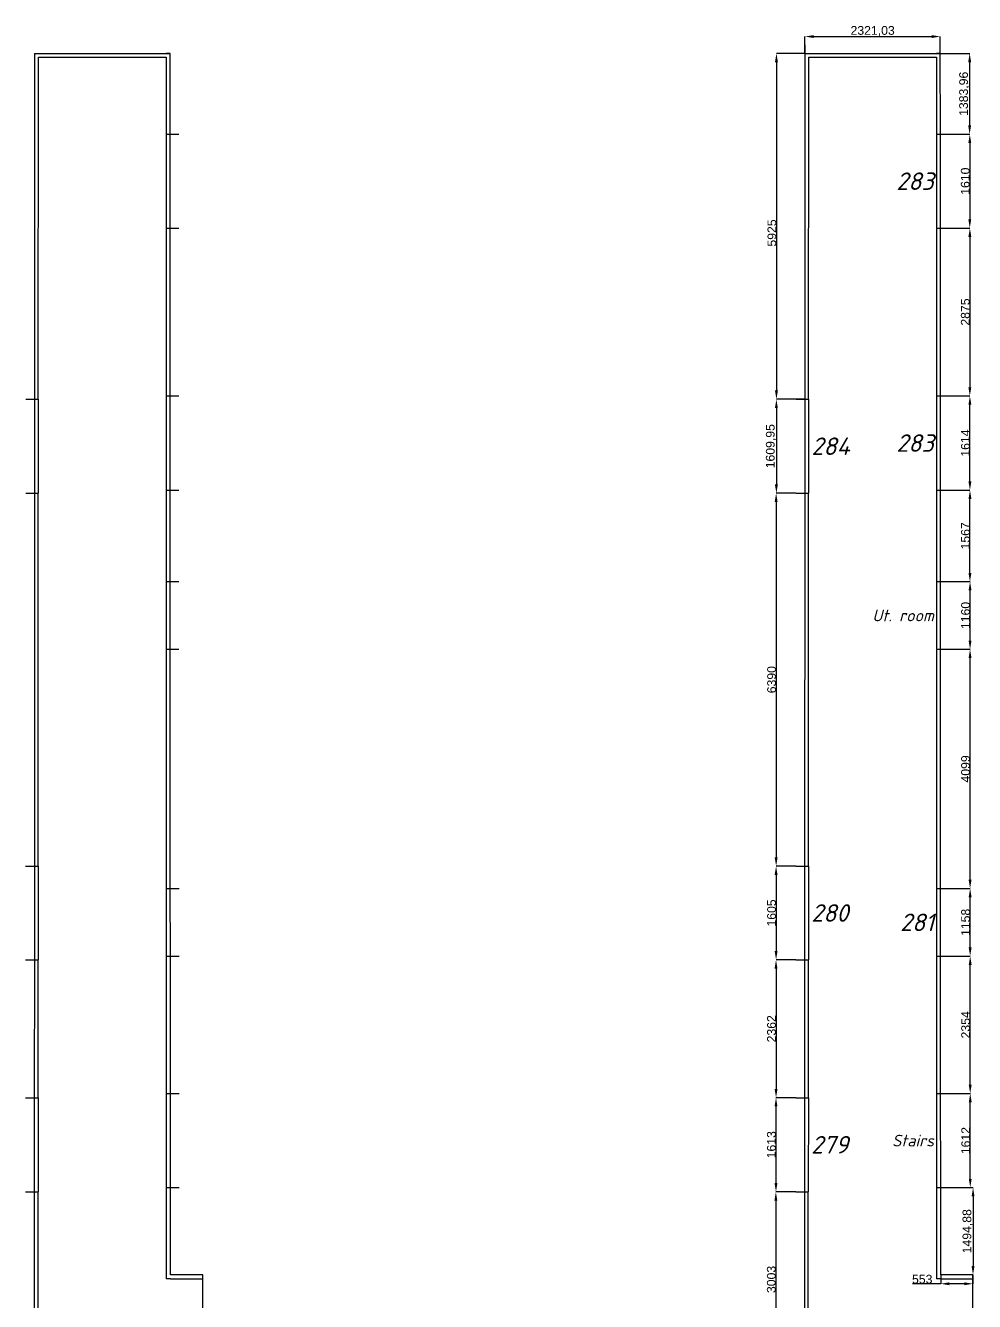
# Model space of a CAD drawing. Header units: millimetres. Extents: x 0 to 135706, y 0 to 79429.
# Drawn here: x 1890 to 18157, y 57567 to 79429 of the extents above; entities that cross this region are included whole.
import ezdxf
from ezdxf.enums import TextEntityAlignment as Align

# ---------------------------------------------------------------- set-up
doc = ezdxf.new("R2010")
doc.units = ezdxf.units.MM
doc.linetypes.add('ACAD_ISO02W100', pattern=[15, 12, -3])
doc.styles.add('GOST', font='ISOCPEUI.TTF')
doc.styles.get("Standard").update_dxf_attribs({"font": 'Arial.ttf'})
doc.dimstyles.new('Copy of ISO-25', dxfattribs={"dimtxt": 150, "dimasz": 150, "dimexe": 1.25, "dimexo": 0.625, "dimtad": 1, "dimtoh": 1, "dimtxsty": 'Standard', "dimcen": 2.5, "dimadec": 0, "dimazin": 0, "dimtfac": 1, "dimtmove": 0, "dimatfit": 3, "dimfxl": 1, "dimarcsym": 0})

# ---------------------------------------------------------------- blocks, each defined once
blk = doc.blocks.new('*D235')
at = {"color": 0, "lineweight": -2, "transparency": 16777216}
for p, q in [((15250, 78952), (15250, 79241)), ((15400, 79240), (17421, 79240)), ((17571, 78952), (17571, 79241))]:
    blk.add_line(p, q, dxfattribs=at)
at = {"color": 0, "transparency": 16777216}
for points in [[(15400, 79265), (15400, 79215), (15250, 79240)], [(17421, 79265), (17421, 79215), (17571, 79240)]]:
    blk.add_solid(points, dxfattribs=at)
at = {"layer": 'Defpoints', "color": 0, "transparency": 16777216}
for p in [(17571, 79240), (15250, 78951), (17571, 78951)]:
    blk.add_point(p, dxfattribs=at)
at = {"color": 0, "transparency": 16777216, "insert": (16411, 79331), "char_height": 150, "attachment_point": 5}
blk.add_mtext('2321,03', dxfattribs=at)
blk = doc.blocks.new('*D236')
at = {"color": 0, "lineweight": -2, "transparency": 16777216}
for p, q in [((17572, 78951), (18076, 78951)), ((18074, 78801), (18074, 77717)), ((17722, 77567), (18076, 77567))]:
    blk.add_line(p, q, dxfattribs=at)
at = {"color": 0, "transparency": 16777216}
for points in [[(18049, 78801), (18099, 78801), (18074, 78951)], [(18049, 77717), (18099, 77717), (18074, 77567)]]:
    blk.add_solid(points, dxfattribs=at)
at = {"layer": 'Defpoints', "color": 0, "transparency": 16777216}
for p in [(17572, 78951), (17722, 77567), (18074, 77567)]:
    blk.add_point(p, dxfattribs=at)
at = {"color": 0, "transparency": 16777216, "insert": (17984, 78259), "char_height": 150, "attachment_point": 5, "rotation": 90}
blk.add_mtext('1383,96', dxfattribs=at)
blk = doc.blocks.new('*D237')
at = {"color": 0, "lineweight": -2, "transparency": 16777216}
for p, q in [((18075, 77567), (18077, 77567)), ((18076, 77417), (18076, 76107)), ((17723, 75957), (18077, 75957))]:
    blk.add_line(p, q, dxfattribs=at)
at = {"color": 0, "transparency": 16777216}
for points in [[(18051, 77417), (18101, 77417), (18076, 77567)], [(18051, 76107), (18101, 76107), (18076, 75957)]]:
    blk.add_solid(points, dxfattribs=at)
at = {"layer": 'Defpoints', "color": 0, "transparency": 16777216}
for p in [(18074, 77567), (17722, 75957), (18076, 75957)]:
    blk.add_point(p, dxfattribs=at)
at = {"color": 0, "transparency": 16777216, "insert": (17999, 76762), "char_height": 150, "attachment_point": 5, "rotation": 90}
blk.add_mtext('1610', dxfattribs=at)
blk = doc.blocks.new('*D238')
at = {"color": 0, "lineweight": -2, "transparency": 16777216}
for p, q in [((18076, 75957), (18078, 75957)), ((18077, 75807), (18077, 73232)), ((17724, 73082), (18078, 73082))]:
    blk.add_line(p, q, dxfattribs=at)
at = {"color": 0, "transparency": 16777216}
for points in [[(18052, 75807), (18102, 75807), (18077, 75957)], [(18052, 73232), (18102, 73232), (18077, 73082)]]:
    blk.add_solid(points, dxfattribs=at)
at = {"layer": 'Defpoints', "color": 0, "transparency": 16777216}
for p in [(18076, 75957), (17723, 73082), (18077, 73082)]:
    blk.add_point(p, dxfattribs=at)
at = {"color": 0, "transparency": 16777216, "insert": (18000, 74520), "char_height": 150, "attachment_point": 5, "rotation": 90}
blk.add_mtext('2875', dxfattribs=at)
blk = doc.blocks.new('*D239')
at = {"color": 0, "lineweight": -2, "transparency": 16777216}
for p, q in [((18078, 73082), (18079, 73082)), ((18078, 71618), (18078, 72932)), ((17724, 71468), (18079, 71468))]:
    blk.add_line(p, q, dxfattribs=at)
at = {"color": 0, "transparency": 16777216}
for points in [[(18053, 72932), (18103, 72932), (18078, 73082)], [(18053, 71618), (18103, 71618), (18078, 71468)]]:
    blk.add_solid(points, dxfattribs=at)
at = {"layer": 'Defpoints', "color": 0, "transparency": 16777216}
for p in [(18077, 73082), (18078, 73082), (17723, 71468)]:
    blk.add_point(p, dxfattribs=at)
at = {"color": 0, "transparency": 16777216, "insert": (18001, 72275), "char_height": 150, "attachment_point": 5, "rotation": 90}
blk.add_mtext('1614', dxfattribs=at)
blk = doc.blocks.new('*D240')
at = {"color": 0, "lineweight": -2, "transparency": 16777216}
for p, q in [((18079, 71468), (18078, 71468)), ((18079, 70051), (18079, 71318)), ((17725, 69901), (18081, 69901))]:
    blk.add_line(p, q, dxfattribs=at)
at = {"color": 0, "transparency": 16777216}
for points in [[(18054, 71318), (18104, 71318), (18079, 71468)], [(18054, 70051), (18104, 70051), (18079, 69901)]]:
    blk.add_solid(points, dxfattribs=at)
at = {"layer": 'Defpoints', "color": 0, "transparency": 16777216}
for p in [(18079, 71468), (18079, 71468), (17724, 69901)]:
    blk.add_point(p, dxfattribs=at)
at = {"color": 0, "transparency": 16777216, "insert": (18002, 70685), "char_height": 150, "attachment_point": 5, "rotation": 90}
blk.add_mtext('1567', dxfattribs=at)
blk = doc.blocks.new('*D241')
at = {"color": 0, "lineweight": -2, "transparency": 16777216}
for p, q in [((18080, 69901), (18079, 69901)), ((18081, 68891), (18081, 69751)), ((17725, 68741), (18082, 68741))]:
    blk.add_line(p, q, dxfattribs=at)
at = {"color": 0, "transparency": 16777216}
for points in [[(18056, 69751), (18106, 69751), (18081, 69901)], [(18056, 68891), (18106, 68891), (18081, 68741)]]:
    blk.add_solid(points, dxfattribs=at)
at = {"layer": 'Defpoints', "color": 0, "transparency": 16777216}
for p in [(18081, 69901), (18081, 69901), (17724, 68741)]:
    blk.add_point(p, dxfattribs=at)
at = {"color": 0, "transparency": 16777216, "insert": (18004, 69321), "char_height": 150, "attachment_point": 5, "rotation": 90}
blk.add_mtext('1160', dxfattribs=at)
blk = doc.blocks.new('*D242')
at = {"color": 0, "lineweight": -2, "transparency": 16777216}
for p, q in [((18080, 68741), (18079, 68741)), ((18081, 64792), (18081, 68591)), ((17726, 64642), (18082, 64642))]:
    blk.add_line(p, q, dxfattribs=at)
at = {"color": 0, "transparency": 16777216}
for points in [[(18056, 68591), (18106, 68591), (18081, 68741)], [(18056, 64792), (18106, 64792), (18081, 64642)]]:
    blk.add_solid(points, dxfattribs=at)
at = {"layer": 'Defpoints', "color": 0, "transparency": 16777216}
for p in [(18081, 68741), (18081, 68741), (17726, 64642)]:
    blk.add_point(p, dxfattribs=at)
at = {"color": 0, "transparency": 16777216, "insert": (18004, 66692), "char_height": 150, "attachment_point": 5, "rotation": 90}
blk.add_mtext('4099', dxfattribs=at)
blk = doc.blocks.new('*D243')
at = {"color": 0, "lineweight": -2, "transparency": 16777216}
for p, q in [((18081, 64642), (18083, 64642)), ((18082, 63634), (18082, 64492)), ((17727, 63484), (18083, 63484))]:
    blk.add_line(p, q, dxfattribs=at)
at = {"color": 0, "transparency": 16777216}
for points in [[(18057, 64492), (18107, 64492), (18082, 64642)], [(18057, 63634), (18107, 63634), (18082, 63484)]]:
    blk.add_solid(points, dxfattribs=at)
at = {"layer": 'Defpoints', "color": 0, "transparency": 16777216}
for p in [(18081, 64642), (18082, 64642), (17726, 63484)]:
    blk.add_point(p, dxfattribs=at)
at = {"color": 0, "transparency": 16777216, "insert": (18005, 64063), "char_height": 150, "attachment_point": 5, "rotation": 90}
blk.add_mtext('1158', dxfattribs=at)
blk = doc.blocks.new('*D244')
at = {"color": 0, "lineweight": -2, "transparency": 16777216}
for p, q in [((18083, 63484), (18084, 63484)), ((18083, 61280), (18083, 63334)), ((17727, 61130), (18084, 61130))]:
    blk.add_line(p, q, dxfattribs=at)
at = {"color": 0, "transparency": 16777216}
for points in [[(18058, 63334), (18108, 63334), (18083, 63484)], [(18058, 61280), (18108, 61280), (18083, 61130)]]:
    blk.add_solid(points, dxfattribs=at)
at = {"layer": 'Defpoints', "color": 0, "transparency": 16777216}
for p in [(18082, 63484), (18083, 63484), (17727, 61130)]:
    blk.add_point(p, dxfattribs=at)
at = {"color": 0, "transparency": 16777216, "insert": (18006, 62307), "char_height": 150, "attachment_point": 5, "rotation": 90}
blk.add_mtext('2354', dxfattribs=at)
blk = doc.blocks.new('*D245')
at = {"color": 0, "lineweight": -2, "transparency": 16777216}
for p, q in [((18084, 61130), (18086, 61130)), ((18084, 59668), (18084, 60980)), ((17728, 59518), (18086, 59518))]:
    blk.add_line(p, q, dxfattribs=at)
at = {"color": 0, "transparency": 16777216}
for points in [[(18059, 60980), (18109, 60980), (18084, 61130)], [(18059, 59668), (18109, 59668), (18084, 59518)]]:
    blk.add_solid(points, dxfattribs=at)
at = {"layer": 'Defpoints', "color": 0, "transparency": 16777216}
for p in [(18083, 61130), (18084, 61130), (17727, 59518)]:
    blk.add_point(p, dxfattribs=at)
at = {"color": 0, "transparency": 16777216, "insert": (18007, 60324), "char_height": 150, "attachment_point": 5, "rotation": 90}
blk.add_mtext('1612', dxfattribs=at)
blk = doc.blocks.new('*D246')
at = {"color": 0, "lineweight": -2, "transparency": 16777216}
for p, q in [((17728, 59518), (18133, 59518)), ((18132, 59368), (18132, 58173)), ((18131, 58023), (18133, 58023))]:
    blk.add_line(p, q, dxfattribs=at)
at = {"color": 0, "transparency": 16777216}
for points in [[(18107, 59368), (18157, 59368), (18132, 59518)], [(18107, 58173), (18157, 58173), (18132, 58023)]]:
    blk.add_solid(points, dxfattribs=at)
at = {"layer": 'Defpoints', "color": 0, "transparency": 16777216}
for p in [(17727, 59518), (18131, 58023), (18132, 58023)]:
    blk.add_point(p, dxfattribs=at)
at = {"color": 0, "transparency": 16777216, "insert": (18041, 58771), "char_height": 150, "attachment_point": 5, "rotation": 90}
blk.add_mtext('1494,88', dxfattribs=at)
blk = doc.blocks.new('*D247')
at = {"color": 0, "lineweight": -2, "transparency": 16777216}
for p, q in [((17578, 58022), (17578, 57870)), ((18131, 58023), (18131, 57870)), ((17578, 57871), (17095, 57871)), ((17981, 57871), (17728, 57871))]:
    blk.add_line(p, q, dxfattribs=at)
at = {"color": 0, "transparency": 16777216}
for points in [[(17728, 57896), (17728, 57846), (17578, 57871)], [(17981, 57896), (17981, 57846), (18131, 57871)]]:
    blk.add_solid(points, dxfattribs=at)
at = {"layer": 'Defpoints', "color": 0, "transparency": 16777216}
for p in [(17578, 58023), (18131, 58023), (18131, 57871)]:
    blk.add_point(p, dxfattribs=at)
at = {"color": 0, "transparency": 16777216, "insert": (17261, 57948), "char_height": 150, "attachment_point": 5}
blk.add_mtext('553', dxfattribs=at)
blk = doc.blocks.new('*D258')
at = {"color": 0, "lineweight": -2, "transparency": 16777216}
for p, q in [((15250, 78951), (14761, 78951)), ((14762, 78801), (14762, 73176)), ((15247, 73026), (14761, 73026))]:
    blk.add_line(p, q, dxfattribs=at)
at = {"color": 0, "transparency": 16777216}
for points in [[(14737, 78801), (14787, 78801), (14762, 78951)], [(14737, 73176), (14787, 73176), (14762, 73026)]]:
    blk.add_solid(points, dxfattribs=at)
at = {"layer": 'Defpoints', "color": 0, "transparency": 16777216}
for p in [(15250, 78951), (14762, 73026), (15248, 73026)]:
    blk.add_point(p, dxfattribs=at)
at = {"color": 0, "transparency": 16777216, "insert": (14685, 75874), "char_height": 150, "attachment_point": 5, "rotation": 90}
blk.add_mtext('5925', dxfattribs=at)
blk = doc.blocks.new('*D259')
at = {"color": 0, "lineweight": -2, "transparency": 16777216}
for p, q in [((14760, 73026), (14760, 73026)), ((14761, 72876), (14761, 71566)), ((15097, 71416), (14760, 71416))]:
    blk.add_line(p, q, dxfattribs=at)
at = {"color": 0, "transparency": 16777216}
for points in [[(14736, 72876), (14786, 72876), (14761, 73026)], [(14736, 71566), (14786, 71566), (14761, 71416)]]:
    blk.add_solid(points, dxfattribs=at)
at = {"layer": 'Defpoints', "color": 0, "transparency": 16777216}
for p in [(14761, 73026), (14761, 71416), (15098, 71416)]:
    blk.add_point(p, dxfattribs=at)
at = {"color": 0, "transparency": 16777216, "insert": (14670, 72221), "char_height": 150, "attachment_point": 5, "rotation": 90}
blk.add_mtext('1609,95', dxfattribs=at)
blk = doc.blocks.new('*D260')
at = {"color": 0, "lineweight": -2, "transparency": 16777216}
for p, q in [((14759, 71416), (14756, 71416)), ((14757, 71266), (14757, 65176)), ((15095, 65026), (14756, 65026))]:
    blk.add_line(p, q, dxfattribs=at)
at = {"color": 0, "transparency": 16777216}
for points in [[(14732, 71266), (14782, 71266), (14757, 71416)], [(14732, 65176), (14782, 65176), (14757, 65026)]]:
    blk.add_solid(points, dxfattribs=at)
at = {"layer": 'Defpoints', "color": 0, "transparency": 16777216}
for p in [(14760, 71416), (14757, 65026), (15095, 65026)]:
    blk.add_point(p, dxfattribs=at)
at = {"color": 0, "transparency": 16777216, "insert": (14680, 68221), "char_height": 150, "attachment_point": 5, "rotation": 90}
blk.add_mtext('6390', dxfattribs=at)
blk = doc.blocks.new('*D261')
at = {"color": 0, "lineweight": -2, "transparency": 16777216}
for p, q in [((14755, 65026), (14755, 65026)), ((14756, 64876), (14756, 63571)), ((15094, 63421), (14755, 63421))]:
    blk.add_line(p, q, dxfattribs=at)
at = {"color": 0, "transparency": 16777216}
for points in [[(14731, 64876), (14781, 64876), (14756, 65026)], [(14731, 63571), (14781, 63571), (14756, 63421)]]:
    blk.add_solid(points, dxfattribs=at)
at = {"layer": 'Defpoints', "color": 0, "transparency": 16777216}
for p in [(14756, 65026), (14756, 63421), (15095, 63421)]:
    blk.add_point(p, dxfattribs=at)
at = {"color": 0, "transparency": 16777216, "insert": (14679, 64224), "char_height": 150, "attachment_point": 5, "rotation": 90}
blk.add_mtext('1605', dxfattribs=at)
blk = doc.blocks.new('*D262')
at = {"color": 0, "lineweight": -2, "transparency": 16777216}
for p, q in [((14755, 63421), (14756, 63421)), ((14755, 63271), (14755, 61209)), ((15093, 61059), (14754, 61059))]:
    blk.add_line(p, q, dxfattribs=at)
at = {"color": 0, "transparency": 16777216}
for points in [[(14730, 63271), (14780, 63271), (14755, 63421)], [(14730, 61209), (14780, 61209), (14755, 61059)]]:
    blk.add_solid(points, dxfattribs=at)
at = {"layer": 'Defpoints', "color": 0, "transparency": 16777216}
for p in [(14755, 63421), (14755, 61059), (15094, 61059)]:
    blk.add_point(p, dxfattribs=at)
at = {"color": 0, "transparency": 16777216, "insert": (14678, 62240), "char_height": 150, "attachment_point": 5, "rotation": 90}
blk.add_mtext('2362', dxfattribs=at)
blk = doc.blocks.new('*D263')
at = {"color": 0, "lineweight": -2, "transparency": 16777216}
for p, q in [((14753, 61059), (14752, 61059)), ((14754, 60909), (14754, 59596)), ((15093, 59446), (14752, 59446))]:
    blk.add_line(p, q, dxfattribs=at)
at = {"color": 0, "transparency": 16777216}
for points in [[(14729, 60909), (14779, 60909), (14754, 61059)], [(14729, 59596), (14779, 59596), (14754, 59446)]]:
    blk.add_solid(points, dxfattribs=at)
at = {"layer": 'Defpoints', "color": 0, "transparency": 16777216}
for p in [(14754, 61059), (14754, 59446), (15093, 59446)]:
    blk.add_point(p, dxfattribs=at)
at = {"color": 0, "transparency": 16777216, "insert": (14676, 60253), "char_height": 150, "attachment_point": 5, "rotation": 90}
blk.add_mtext('1613', dxfattribs=at)
blk = doc.blocks.new('*D264')
at = {"color": 0, "lineweight": -2, "transparency": 16777216}
for p, q in [((14753, 59446), (14751, 59446)), ((14752, 59296), (14752, 56593)), ((15092, 56443), (14751, 56443))]:
    blk.add_line(p, q, dxfattribs=at)
at = {"color": 0, "transparency": 16777216}
for points in [[(14727, 59296), (14777, 59296), (14752, 59446)], [(14727, 56593), (14777, 56593), (14752, 56443)]]:
    blk.add_solid(points, dxfattribs=at)
at = {"layer": 'Defpoints', "color": 0, "transparency": 16777216}
for p in [(14754, 59446), (14752, 56443), (15092, 56443)]:
    blk.add_point(p, dxfattribs=at)
at = {"color": 0, "transparency": 16777216, "insert": (14675, 57945), "char_height": 150, "attachment_point": 5, "rotation": 90}
blk.add_mtext('3003', dxfattribs=at)

msp = doc.modelspace()

# ---------------------------------------------------------------- linework, layer by layer
for p, q in [((2046.781, 78951.016), (2044.682, 73026.016)), ((2046.781, 78951.018), (4367.781, 78951.018)), ((2046.781, 78951.016), (2111.781, 78950.993)), ((4367.781, 78951.018), (4302.781, 78950.999)), ((4367.781, 78951.018), (4367.813, 78951.018)), ((4368.232, 77567.016), (4367.813, 78951.018)), ((15250.188, 78951.018), (15005.312, 78951.018)), ((15250.188, 79096.326), (15250.188, 78951.018)), ((4302.781, 77566.996), (4518.232, 77567.061)), ((4302.781, 77566.996), (4303.269, 75956.996)), ((4368.72, 75957.016), (4368.232, 77567.016)), ((4302.781, 75956.996), (4518.72, 75957.061)), ((4369.591, 73082.016), (4368.72, 75957.016)), ((1894.682, 73026.069), (2109.682, 73025.993)), ((2044.682, 73026.016), (2044.111, 71416.016)), ((2109.682, 73025.993), (2109.111, 71415.993)), ((4302.781, 73081.996), (4519.591, 73082.062)), ((4302.781, 73081.996), (4302.781, 71467.996)), ((4370.079, 71468.016), (4369.591, 73082.016)), ((1894.111, 71416.069), (2109.111, 71415.993)), ((2044.111, 71416.016), (2041.847, 65026.017)), ((4302.781, 71467.996), (4520.079, 71468.062)), ((4370.554, 69901.016), (4370.079, 71468.016)), ((4302.781, 69900.996), (4520.554, 69901.062)), ((4302.781, 69900.996), (4302.781, 68740.996)), ((4370.905, 68741.016), (4370.554, 69901.016)), ((4302.781, 68740.996), (4520.905, 68741.062)), ((4372.147, 64642.017), (4370.905, 68741.016)), ((1891.847, 65026.07), (2106.847, 65025.994)), ((2041.847, 65026.017), (2041.278, 63421.017)), ((2106.847, 65025.994), (2106.278, 63420.994)), ((4302.781, 64641.995), (4522.147, 64642.062)), ((4302.781, 64641.995), (4302.781, 63483.995)), ((4372.498, 63484.017), (4372.147, 64642.017)), ((1891.278, 63421.07), (2106.278, 63420.994)), ((2041.278, 63421.017), (2040.441, 61059.017)), ((4302.781, 63483.995), (4522.498, 63484.062)), ((4373.211, 61130.017), (4372.498, 63484.017)), ((1890.441, 61059.07), (2105.441, 61058.994)), ((2040.441, 61059.017), (2039.87, 59446.017)), ((2105.441, 61059.017), (2104.87, 59445.994)), ((4302.781, 61129.995), (4523.211, 61130.062)), ((4302.781, 61129.995), (4302.781, 59517.995)), ((4373.699, 59518.017), (4373.211, 61130.017)), ((4302.781, 59517.995), (4523.699, 59518.062)), ((4374.152, 58023.017), (4373.699, 59518.017)), ((1889.87, 59446.07), (2104.87, 59445.994)), ((2039.87, 59446.017), (2038.806, 56443.017)), ((4927.152, 58023.184), (4374.152, 58023.017)), ((4374.152, 57958.184), (4374.152, 57958.017)), ((4927.658, 56353.184), (4927.152, 58023.184))]:
    msp.add_line(p, q)
at = {"color": 5}
for p, q in [((15250.188, 78951.016), (15248.088, 73026.016)), ((15250.188, 78951.018), (17571.188, 78951.018)), ((15250.188, 78951.016), (15315.188, 78950.993)), ((17571.188, 78951.018), (17506.188, 78950.999)), ((17571.188, 78951.021), (17571.219, 78951.021)), ((17571.188, 78951.018), (17571.219, 78951.018)), ((17571.638, 77567.016), (17571.219, 78951.018)), ((17572.997, 73082.016), (17572.126, 75957.016)), ((15247.518, 71416.016), (15245.253, 65026.017)), ((17573.96, 69901.016), (17573.486, 71468.016)), ((17575.554, 64642.017), (17574.312, 68741.016)), ((15244.685, 63421.017), (15243.848, 61059.017)), ((17576.617, 61130.017), (17575.904, 63484.017)), ((17577.559, 58023.017), (17577.106, 59518.017)), ((15243.276, 59446.017), (15242.212, 56443.017)), ((18130.558, 58023.184), (17577.559, 58023.017)), ((17577.559, 57958.184), (17577.559, 57958.017))]:
    msp.add_line(p, q, dxfattribs=at)
at = {"ltscale": 2000}
for p, q in [((2109.682, 73025.993), (2111.758, 78885.993)), ((2111.758, 78885.993), (4302.781, 78885.993)), ((4302.781, 78885.993), (4302.781, 77566.996)), ((4302.781, 75956.996), (4302.781, 73081.996)), ((2106.847, 65025.994), (2109.111, 71415.993)), ((4302.781, 71467.996), (4302.781, 69900.996)), ((4302.781, 68740.996), (4302.781, 64641.995)), ((2105.441, 61058.994), (2106.278, 63420.994)), ((4302.781, 63483.995), (4302.781, 61129.995)), ((4302.781, 59517.995), (4302.781, 57958.184)), ((2103.806, 56442.994), (2104.87, 59445.994)), ((4374.152, 57958.184), (4302.781, 57958.184)), ((4374.152, 57958.017), (4927.172, 57958.184))]:
    msp.add_line(p, q, dxfattribs=at)
at = {"color": 5, "linetype": 'ACAD_ISO02W100', "ltscale": 2000}
for p, q in [((15313.088, 73025.993), (15315.165, 78885.993)), ((15315.165, 78885.993), (17506.188, 78885.993)), ((17506.188, 78885.993), (17506.188, 77566.996)), ((17506.188, 75956.996), (17506.188, 73081.996)), ((15310.253, 65025.994), (15312.518, 71415.993)), ((17506.188, 71467.996), (17506.188, 69900.996)), ((17506.188, 68740.996), (17506.188, 64641.995)), ((15308.848, 61058.994), (15309.685, 63420.994)), ((17506.188, 63483.995), (17506.188, 61129.995)), ((17506.188, 59517.995), (17506.188, 57958.184)), ((15307.212, 56442.994), (15308.276, 59445.994)), ((17577.559, 57958.184), (17506.188, 57958.184)), ((17577.559, 57958.017), (18130.578, 57958.184))]:
    msp.add_line(p, q, dxfattribs=at)
at = {"color": 1}
for p, q in [((17506.188, 77566.996), (17721.638, 77567.061)), ((17506.188, 77566.996), (17506.675, 75956.996)), ((17572.126, 75957.016), (17571.638, 77567.016)), ((17506.188, 75956.996), (17722.126, 75957.061)), ((15098.088, 73026.069), (15313.088, 73025.993)), ((15248.088, 73026.016), (15247.518, 71416.016)), ((15313.088, 73025.993), (15312.518, 71415.993)), ((17506.188, 73081.996), (17722.997, 73082.062)), ((17506.188, 73081.996), (17506.188, 71467.996)), ((17573.486, 71468.016), (17572.997, 73082.016)), ((15097.518, 71416.069), (15312.518, 71415.993)), ((17506.188, 71467.996), (17723.486, 71468.062)), ((17506.188, 69900.996), (17723.96, 69901.062)), ((17506.188, 69900.996), (17506.188, 68740.996)), ((17574.312, 68741.016), (17573.96, 69901.016)), ((17506.188, 68740.996), (17724.312, 68741.062)), ((15095.253, 65026.07), (15310.253, 65025.994)), ((15245.253, 65026.017), (15244.685, 63421.017)), ((15310.253, 65025.994), (15309.685, 63420.994)), ((17506.188, 64641.995), (17725.554, 64642.062)), ((17506.188, 64641.995), (17506.188, 63483.995)), ((17575.904, 63484.017), (17575.554, 64642.017)), ((15094.685, 63421.07), (15309.685, 63420.994)), ((17506.188, 63483.995), (17725.904, 63484.062)), ((15093.848, 61059.07), (15308.848, 61058.994)), ((15243.848, 61059.017), (15243.276, 59446.017)), ((15308.848, 61059.017), (15308.276, 59445.994)), ((17506.188, 61129.995), (17726.617, 61130.062)), ((17506.188, 61129.995), (17506.188, 59517.995)), ((17577.106, 59518.017), (17576.617, 61130.017)), ((17506.188, 59517.995), (17727.106, 59518.062)), ((15093.276, 59446.07), (15308.276, 59445.994)), ((18131.064, 56353.184), (18130.558, 58023.184))]:
    msp.add_line(p, q, dxfattribs=at)

# ---------------------------------------------------------------- texts
at = {"style": 'GOST'}
for s, height, p in [('283', 300, (17459.071, 76762.047)), ('283', 300, (17460.43, 72275.019)), ('Ut. room', 200, (17461.325, 69321.019)), ('281', 300, (17462.918, 64063.019)), ('Stairs', 200, (17464.05, 60324.019))]:
    msp.add_text(s, height=height, dxfattribs=at).set_placement(p, align=Align.MIDDLE_RIGHT)
for s, p in [('284', (15361.715, 72221.019)), ('280', (15358.881, 64223.519)), ('279', (15357.474, 60252.519))]:
    msp.add_text(s, height=300, dxfattribs=at).set_placement(p, align=Align.MIDDLE_LEFT)

# ---------------------------------------------------------------- dimensions: what is measured, and where the dimension line sits
dim = msp.add_linear_dim(base=(17571.219, 79239.759), p1=(15250.188, 78951.018), p2=(17571.219, 78951.021), dimstyle='Copy of ISO-25')
dim.commit()
dim.dimension.update_dxf_attribs({"geometry": '*D235', "text_midpoint": (16410.703, 79330.528)})
dim = msp.add_linear_dim(base=(14762.312, 73026.019), p1=(15250.188, 78951.018), p2=(15248.088, 73026.019), angle=90, dimstyle='Copy of ISO-25')
dim.commit()
dim.dimension.update_dxf_attribs({"geometry": '*D258', "text_midpoint": (14762.312, 75874.379), "dimtype": 160})
for base, p1, p2, picture, middle in [((18074.484, 77567.064), (17571.638, 78951.021), (17721.638, 77567.064), '*D236', (17983.716, 78259.042)), ((18075.734, 75957.064), (18074.484, 77567.064), (17722.126, 75957.064), '*D237', (17998.523, 76762.064)), ((18076.984, 73082.064), (18075.734, 75957.064), (17722.997, 73082.064), '*D238', (17999.773, 74519.564)), ((14761.062, 71416.072), (14761.062, 73026.019), (15097.518, 71416.072), '*D259', (14670.293, 72221.045)), ((18078.234, 73082.064), (17723.486, 71468.064), (18076.984, 73082.064), '*D239', (18001.023, 72275.064)), ((14757.312, 65026.072), (14759.812, 71416.072), (15095.253, 65026.072), '*D260', (14680.05, 68221.072)), ((18079.484, 71468.064), (17723.96, 69901.064), (18079.484, 71468.064), '*D240', (18002.273, 70684.564)), ((18080.734, 69901.064), (17724.312, 68741.064), (18080.734, 69901.064), '*D241', (18003.523, 69321.064)), ((18080.734, 68741.064), (17725.554, 64642.064), (18080.734, 68741.064), '*D242', (18003.523, 66691.564)), ((14756.062, 63421.072), (14756.062, 65026.072), (15094.685, 63421.072), '*D261', (14678.851, 64223.572)), ((18081.984, 64642.064), (17725.904, 63484.064), (18080.734, 64642.064), '*D243', (18004.773, 64063.064)), ((14754.812, 61059.073), (14754.812, 63421.072), (15093.848, 61059.073), '*D262', (14677.55, 62240.072)), ((18083.234, 63484.064), (17726.617, 61130.065), (18081.984, 63484.064), '*D244', (18005.972, 62307.065)), ((14753.562, 59446.073), (14753.562, 61059.073), (15093.276, 59446.073), '*D263', (14676.3, 60252.573)), ((18084.484, 61130.065), (17727.106, 59518.065), (18083.234, 61130.065), '*D245', (18007.273, 60324.065)), ((18131.808, 58023.187), (17727.106, 59518.065), (18130.558, 58023.187), '*D246', (18041.04, 58770.626)), ((14752.312, 56443.073), (14753.562, 59446.073), (15092.212, 56443.073), '*D264', (14675.05, 57944.573))]:
    dim = msp.add_linear_dim(base=base, p1=p1, p2=p2, angle=90, dimstyle='Copy of ISO-25')
    dim.commit()
    dim.dimension.update_dxf_attribs({"geometry": picture, "text_midpoint": middle})
dim = msp.add_linear_dim(base=(18130.558, 57871.054), p1=(17577.559, 58023.019), p2=(18130.558, 58023.187), dimstyle='Copy of ISO-25')
dim.commit()
dim.dimension.update_dxf_attribs({"geometry": '*D247', "text_midpoint": (17261.228, 57871.054), "dimtype": 160})

doc.saveas('drawing.dxf')
